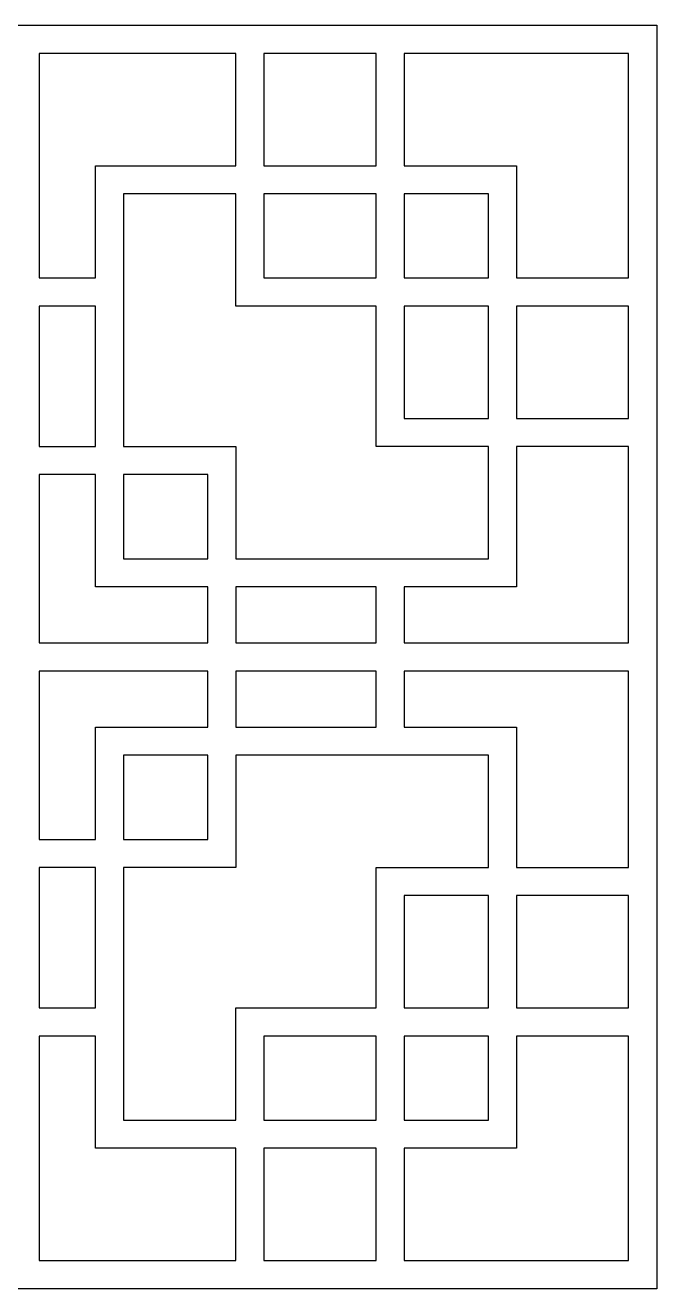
# Model space of a CAD drawing. Header units: centimetres. Extents: x -7 to 6, y -12.7 to 14.
# Drawn here: x -0.49 to 6.05, y 0.91 to 13.99 of the extents above; entities that cross this region are included whole.
import ezdxf

# ---------------------------------------------------------------- set-up
doc = ezdxf.new("R2010")
doc.units = ezdxf.units.CM
doc.header["$MEASUREMENT"] = 0
doc.layers.add('layer 1', color=7, linetype='Continuous')

msp = doc.modelspace()

# ---------------------------------------------------------------- linework, layer by layer
at = {"layer": 'layer 1', "color": 177}
for points, knots in [([(6.04818, 13.98838), (6.04818, 13.98838), (-7.03006, 13.98838), (-7.03006, 13.98838), (-7.03006, 13.98838), (-7.03006, 13.98838), (-7.03006, 3.81678), (-7.03006, 3.81678), (-7.03006, 3.81678), (-7.03006, 3.81678), (-7.03006, 0.91014), (-7.03006, 0.91014), (-7.03006, 0.91014), (-7.03006, 0.91014), (6.04818, 0.91014), (6.04818, 0.91014), (6.04818, 0.91014), (6.04818, 0.91014), (6.04818, 13.98838), (6.04818, 13.98838), (6.04818, 13.98838), (6.04818, 13.98838), (6.04818, 13.98838), (6.04818, 13.98838)], [0, 0, 0, 0, 0.14285714, 0.14285714, 0.14285714, 0.14285714, 0.28571429, 0.28571429, 0.28571429, 0.28571429, 0.42857143, 0.42857143, 0.42857143, 0.42857143, 0.57142857, 0.57142857, 0.57142857, 0.57142857, 0.71428571, 0.71428571, 0.71428571, 0.71428571, 1, 1, 1, 1]), ([(-0.34544, 13.69739), (-0.34544, 13.69739), (1.68905, 13.69739), (1.68905, 13.69739), (1.68905, 13.69739), (1.68905, 13.69739), (1.68905, 12.53506), (1.68905, 12.53506), (1.68905, 12.53506), (1.68905, 12.53506), (0.23573, 12.53506), (0.23573, 12.53506), (0.23573, 12.53506), (0.23573, 12.53506), (0.23573, 11.37273), (0.23573, 11.37273), (0.23573, 11.37273), (0.23573, 11.37273), (-0.34544, 11.37273), (-0.34544, 11.37273), (-0.34544, 11.37273), (-0.34544, 11.37273), (-0.34544, 13.69739), (-0.34544, 13.69739), (-0.34544, 13.69739), (-0.34544, 13.69739), (-0.34544, 13.69739), (-0.34544, 13.69739)], [0, 0, 0, 0, 0.125, 0.125, 0.125, 0.125, 0.25, 0.25, 0.25, 0.25, 0.375, 0.375, 0.375, 0.375, 0.5, 0.5, 0.5, 0.5, 0.625, 0.625, 0.625, 0.625, 0.75, 0.75, 0.75, 0.75, 1, 1, 1, 1]), ([(1.97921, 13.69739), (1.97921, 13.69739), (3.14154, 13.69739), (3.14154, 13.69739), (3.14154, 13.69739), (3.14154, 13.69739), (3.14154, 12.53506), (3.14154, 12.53506), (3.14154, 12.53506), (3.14154, 12.53506), (1.97921, 12.53506), (1.97921, 12.53506), (1.97921, 12.53506), (1.97921, 12.53506), (1.97921, 13.69739), (1.97921, 13.69739), (1.97921, 13.69739), (1.97921, 13.69739), (1.97921, 13.69739), (1.97921, 13.69739)], [0, 0, 0, 0, 0.16666667, 0.16666667, 0.16666667, 0.16666667, 0.33333333, 0.33333333, 0.33333333, 0.33333333, 0.5, 0.5, 0.5, 0.5, 0.66666667, 0.66666667, 0.66666667, 0.66666667, 1, 1, 1, 1]), ([(3.43253, 13.69739), (3.43253, 13.69739), (5.75719, 13.69739), (5.75719, 13.69739), (5.75719, 13.69739), (5.75719, 13.69739), (5.75719, 11.37273), (5.75719, 11.37273), (5.75719, 11.37273), (5.75719, 11.37273), (4.59486, 11.37273), (4.59486, 11.37273), (4.59486, 11.37273), (4.59486, 11.37273), (4.59486, 12.53506), (4.59486, 12.53506), (4.59486, 12.53506), (4.59486, 12.53506), (3.43253, 12.53506), (3.43253, 12.53506), (3.43253, 12.53506), (3.43253, 12.53506), (3.43253, 13.69739), (3.43253, 13.69739), (3.43253, 13.69739), (3.43253, 13.69739), (3.43253, 13.69739), (3.43253, 13.69739)], [0, 0, 0, 0, 0.125, 0.125, 0.125, 0.125, 0.25, 0.25, 0.25, 0.25, 0.375, 0.375, 0.375, 0.375, 0.5, 0.5, 0.5, 0.5, 0.625, 0.625, 0.625, 0.625, 0.75, 0.75, 0.75, 0.75, 1, 1, 1, 1]), ([(1.68905, 8.46609), (1.68905, 8.46609), (1.68905, 9.62923), (1.68905, 9.62923), (1.68905, 9.62923), (1.68905, 9.62923), (0.52589, 9.62923), (0.52589, 9.62923), (0.52589, 9.62923), (0.52589, 9.62923), (0.52589, 12.24488), (0.52589, 12.24488), (0.52589, 12.24488), (0.52589, 12.24488), (1.68905, 12.24488), (1.68905, 12.24488), (1.68905, 12.24488), (1.68905, 12.24488), (1.68905, 11.08174), (1.68905, 11.08174), (1.68905, 11.08174), (1.68905, 11.08174), (3.14154, 11.08174), (3.14154, 11.08174), (3.14154, 11.08174), (3.14154, 11.08174), (3.14154, 9.62923), (3.14154, 9.62923), (3.14154, 9.62923), (3.14154, 9.62923), (4.30469, 9.62923), (4.30469, 9.62923), (4.30469, 9.62923), (4.30469, 9.62923), (4.30469, 8.46609), (4.30469, 8.46609), (4.30469, 8.46609), (4.30469, 8.46609), (1.68905, 8.46609), (1.68905, 8.46609)], [0, 0, 0, 0, 0.09090909, 0.09090909, 0.09090909, 0.09090909, 0.18181818, 0.18181818, 0.18181818, 0.18181818, 0.27272727, 0.27272727, 0.27272727, 0.27272727, 0.36363636, 0.36363636, 0.36363636, 0.36363636, 0.45454545, 0.45454545, 0.45454545, 0.45454545, 0.54545455, 0.54545455, 0.54545455, 0.54545455, 0.63636364, 0.63636364, 0.63636364, 0.63636364, 0.72727273, 0.72727273, 0.72727273, 0.72727273, 0.81818182, 0.81818182, 0.81818182, 0.81818182, 1, 1, 1, 1]), ([(1.97921, 12.24488), (1.97921, 12.24488), (3.14154, 12.24488), (3.14154, 12.24488), (3.14154, 12.24488), (3.14154, 12.24488), (3.14154, 11.37273), (3.14154, 11.37273), (3.14154, 11.37273), (3.14154, 11.37273), (1.97921, 11.37273), (1.97921, 11.37273), (1.97921, 11.37273), (1.97921, 11.37273), (1.97921, 12.24488), (1.97921, 12.24488), (1.97921, 12.24488), (1.97921, 12.24488), (1.97921, 12.24488), (1.97921, 12.24488)], [0, 0, 0, 0, 0.16666667, 0.16666667, 0.16666667, 0.16666667, 0.33333333, 0.33333333, 0.33333333, 0.33333333, 0.5, 0.5, 0.5, 0.5, 0.66666667, 0.66666667, 0.66666667, 0.66666667, 1, 1, 1, 1]), ([(3.43253, 12.24488), (3.43253, 12.24488), (4.30469, 12.24488), (4.30469, 12.24488), (4.30469, 12.24488), (4.30469, 12.24488), (4.30469, 11.37273), (4.30469, 11.37273), (4.30469, 11.37273), (4.30469, 11.37273), (3.43253, 11.37273), (3.43253, 11.37273), (3.43253, 11.37273), (3.43253, 11.37273), (3.43253, 12.24488), (3.43253, 12.24488), (3.43253, 12.24488), (3.43253, 12.24488), (3.43253, 12.24488), (3.43253, 12.24488)], [0, 0, 0, 0, 0.16666667, 0.16666667, 0.16666667, 0.16666667, 0.33333333, 0.33333333, 0.33333333, 0.33333333, 0.5, 0.5, 0.5, 0.5, 0.66666667, 0.66666667, 0.66666667, 0.66666667, 1, 1, 1, 1]), ([(-0.34544, 11.08174), (-0.34544, 11.08174), (0.23573, 11.08174), (0.23573, 11.08174), (0.23573, 11.08174), (0.23573, 11.08174), (0.23573, 9.62923), (0.23573, 9.62923), (0.23573, 9.62923), (0.23573, 9.62923), (-0.34544, 9.62923), (-0.34544, 9.62923), (-0.34544, 9.62923), (-0.34544, 9.62923), (-0.34544, 11.08174), (-0.34544, 11.08174), (-0.34544, 11.08174), (-0.34544, 11.08174), (-0.34544, 11.08174), (-0.34544, 11.08174)], [0, 0, 0, 0, 0.16666667, 0.16666667, 0.16666667, 0.16666667, 0.33333333, 0.33333333, 0.33333333, 0.33333333, 0.5, 0.5, 0.5, 0.5, 0.66666667, 0.66666667, 0.66666667, 0.66666667, 1, 1, 1, 1]), ([(3.43253, 11.08174), (3.43253, 11.08174), (4.30469, 11.08174), (4.30469, 11.08174), (4.30469, 11.08174), (4.30469, 11.08174), (4.30469, 9.91941), (4.30469, 9.91941), (4.30469, 9.91941), (4.30469, 9.91941), (3.43253, 9.91941), (3.43253, 9.91941), (3.43253, 9.91941), (3.43253, 9.91941), (3.43253, 11.08174), (3.43253, 11.08174), (3.43253, 11.08174), (3.43253, 11.08174), (3.43253, 11.08174), (3.43253, 11.08174)], [0, 0, 0, 0, 0.16666667, 0.16666667, 0.16666667, 0.16666667, 0.33333333, 0.33333333, 0.33333333, 0.33333333, 0.5, 0.5, 0.5, 0.5, 0.66666667, 0.66666667, 0.66666667, 0.66666667, 1, 1, 1, 1]), ([(5.75719, 9.91941), (5.75719, 9.91941), (4.59486, 9.91941), (4.59486, 9.91941), (4.59486, 9.91941), (4.59486, 9.91941), (4.59486, 11.08174), (4.59486, 11.08174), (4.59486, 11.08174), (4.59486, 11.08174), (5.75719, 11.08174), (5.75719, 11.08174), (5.75719, 11.08174), (5.75719, 11.08174), (5.75719, 9.91941), (5.75719, 9.91941), (5.75719, 9.91941), (5.75719, 9.91941), (5.75719, 9.91941), (5.75719, 9.91941)], [0, 0, 0, 0, 0.16666667, 0.16666667, 0.16666667, 0.16666667, 0.33333333, 0.33333333, 0.33333333, 0.33333333, 0.5, 0.5, 0.5, 0.5, 0.66666667, 0.66666667, 0.66666667, 0.66666667, 1, 1, 1, 1]), ([(5.75719, 7.59476), (5.75719, 7.59476), (3.43253, 7.59476), (3.43253, 7.59476), (3.43253, 7.59476), (3.43253, 7.59476), (3.43253, 8.17591), (3.43253, 8.17591), (3.43253, 8.17591), (3.43253, 8.17591), (4.59486, 8.17591), (4.59486, 8.17591), (4.59486, 8.17591), (4.59486, 8.17591), (4.59486, 9.62923), (4.59486, 9.62923), (4.59486, 9.62923), (4.59486, 9.62923), (5.75719, 9.62923), (5.75719, 9.62923), (5.75719, 9.62923), (5.75719, 9.62923), (5.75719, 7.59476), (5.75719, 7.59476), (5.75719, 7.59476), (5.75719, 7.59476), (5.75719, 7.59476), (5.75719, 7.59476)], [0, 0, 0, 0, 0.125, 0.125, 0.125, 0.125, 0.25, 0.25, 0.25, 0.25, 0.375, 0.375, 0.375, 0.375, 0.5, 0.5, 0.5, 0.5, 0.625, 0.625, 0.625, 0.625, 0.75, 0.75, 0.75, 0.75, 1, 1, 1, 1]), ([(-0.34544, 9.33824), (-0.34544, 9.33824), (0.23573, 9.33824), (0.23573, 9.33824), (0.23573, 9.33824), (0.23573, 9.33824), (0.23573, 8.17591), (0.23573, 8.17591), (0.23573, 8.17591), (0.23573, 8.17591), (1.39805, 8.17591), (1.39805, 8.17591), (1.39805, 8.17591), (1.39805, 8.17591), (1.39805, 7.59476), (1.39805, 7.59476), (1.39805, 7.59476), (1.39805, 7.59476), (-0.34544, 7.59476), (-0.34544, 7.59476), (-0.34544, 7.59476), (-0.34544, 7.59476), (-0.34544, 9.33824), (-0.34544, 9.33824)], [0, 0, 0, 0, 0.14285714, 0.14285714, 0.14285714, 0.14285714, 0.28571429, 0.28571429, 0.28571429, 0.28571429, 0.42857143, 0.42857143, 0.42857143, 0.42857143, 0.57142857, 0.57142857, 0.57142857, 0.57142857, 0.71428571, 0.71428571, 0.71428571, 0.71428571, 1, 1, 1, 1]), ([(1.39805, 9.33824), (1.39805, 9.33824), (1.39805, 8.46609), (1.39805, 8.46609), (1.39805, 8.46609), (1.39805, 8.46609), (0.52589, 8.46609), (0.52589, 8.46609), (0.52589, 8.46609), (0.52589, 8.46609), (0.52589, 9.33824), (0.52589, 9.33824), (0.52589, 9.33824), (0.52589, 9.33824), (1.39805, 9.33824), (1.39805, 9.33824), (1.39805, 9.33824), (1.39805, 9.33824), (1.39805, 9.33824), (1.39805, 9.33824)], [0, 0, 0, 0, 0.16666667, 0.16666667, 0.16666667, 0.16666667, 0.33333333, 0.33333333, 0.33333333, 0.33333333, 0.5, 0.5, 0.5, 0.5, 0.66666667, 0.66666667, 0.66666667, 0.66666667, 1, 1, 1, 1]), ([(1.68905, 7.59476), (1.68905, 7.59476), (1.68905, 8.17591), (1.68905, 8.17591), (1.68905, 8.17591), (1.68905, 8.17591), (3.14154, 8.17591), (3.14154, 8.17591), (3.14154, 8.17591), (3.14154, 8.17591), (3.14154, 7.59476), (3.14154, 7.59476), (3.14154, 7.59476), (3.14154, 7.59476), (1.68905, 7.59476), (1.68905, 7.59476), (1.68905, 7.59476), (1.68905, 7.59476), (1.68905, 7.59476), (1.68905, 7.59476)], [0, 0, 0, 0, 0.16666667, 0.16666667, 0.16666667, 0.16666667, 0.33333333, 0.33333333, 0.33333333, 0.33333333, 0.5, 0.5, 0.5, 0.5, 0.66666667, 0.66666667, 0.66666667, 0.66666667, 1, 1, 1, 1]), ([(-0.34544, 7.30376), (-0.34544, 7.30376), (1.39805, 7.30376), (1.39805, 7.30376), (1.39805, 7.30376), (1.39805, 7.30376), (1.39805, 6.72259), (1.39805, 6.72259), (1.39805, 6.72259), (1.39805, 6.72259), (0.23573, 6.72259), (0.23573, 6.72259), (0.23573, 6.72259), (0.23573, 6.72259), (0.23573, 5.56027), (0.23573, 5.56027), (0.23573, 5.56027), (0.23573, 5.56027), (-0.34544, 5.56027), (-0.34544, 5.56027), (-0.34544, 5.56027), (-0.34544, 5.56027), (-0.34544, 7.30376), (-0.34544, 7.30376), (-0.34544, 7.30376), (-0.34544, 7.30376), (-0.34544, 7.30376), (-0.34544, 7.30376)], [0, 0, 0, 0, 0.125, 0.125, 0.125, 0.125, 0.25, 0.25, 0.25, 0.25, 0.375, 0.375, 0.375, 0.375, 0.5, 0.5, 0.5, 0.5, 0.625, 0.625, 0.625, 0.625, 0.75, 0.75, 0.75, 0.75, 1, 1, 1, 1]), ([(3.14154, 7.30376), (3.14154, 7.30376), (3.14154, 6.72259), (3.14154, 6.72259), (3.14154, 6.72259), (3.14154, 6.72259), (1.68905, 6.72259), (1.68905, 6.72259), (1.68905, 6.72259), (1.68905, 6.72259), (1.68905, 7.30376), (1.68905, 7.30376), (1.68905, 7.30376), (1.68905, 7.30376), (3.14154, 7.30376), (3.14154, 7.30376), (3.14154, 7.30376), (3.14154, 7.30376), (3.14154, 7.30376), (3.14154, 7.30376)], [0, 0, 0, 0, 0.16666667, 0.16666667, 0.16666667, 0.16666667, 0.33333333, 0.33333333, 0.33333333, 0.33333333, 0.5, 0.5, 0.5, 0.5, 0.66666667, 0.66666667, 0.66666667, 0.66666667, 1, 1, 1, 1]), ([(5.75719, 5.26927), (5.75719, 5.26927), (4.59486, 5.26927), (4.59486, 5.26927), (4.59486, 5.26927), (4.59486, 5.26927), (4.59486, 6.72259), (4.59486, 6.72259), (4.59486, 6.72259), (4.59486, 6.72259), (3.43253, 6.72259), (3.43253, 6.72259), (3.43253, 6.72259), (3.43253, 6.72259), (3.43253, 7.30376), (3.43253, 7.30376), (3.43253, 7.30376), (3.43253, 7.30376), (5.75719, 7.30376), (5.75719, 7.30376), (5.75719, 7.30376), (5.75719, 7.30376), (5.75719, 5.26927), (5.75719, 5.26927), (5.75719, 5.26927), (5.75719, 5.26927), (5.75719, 5.26927), (5.75719, 5.26927)], [0, 0, 0, 0, 0.125, 0.125, 0.125, 0.125, 0.25, 0.25, 0.25, 0.25, 0.375, 0.375, 0.375, 0.375, 0.5, 0.5, 0.5, 0.5, 0.625, 0.625, 0.625, 0.625, 0.75, 0.75, 0.75, 0.75, 1, 1, 1, 1]), ([(1.39805, 6.4316), (1.39805, 6.4316), (1.39805, 5.56027), (1.39805, 5.56027), (1.39805, 5.56027), (1.39805, 5.56027), (0.52589, 5.56027), (0.52589, 5.56027), (0.52589, 5.56027), (0.52589, 5.56027), (0.52589, 6.4316), (0.52589, 6.4316), (0.52589, 6.4316), (0.52589, 6.4316), (1.39805, 6.4316), (1.39805, 6.4316), (1.39805, 6.4316), (1.39805, 6.4316), (1.39805, 6.4316), (1.39805, 6.4316)], [0, 0, 0, 0, 0.16666667, 0.16666667, 0.16666667, 0.16666667, 0.33333333, 0.33333333, 0.33333333, 0.33333333, 0.5, 0.5, 0.5, 0.5, 0.66666667, 0.66666667, 0.66666667, 0.66666667, 1, 1, 1, 1]), ([(3.14154, 5.26927), (3.14154, 5.26927), (3.14154, 3.81678), (3.14154, 3.81678), (3.14154, 3.81678), (3.14154, 3.81678), (1.68905, 3.81678), (1.68905, 3.81678), (1.68905, 3.81678), (1.68905, 3.81678), (1.68905, 2.65363), (1.68905, 2.65363), (1.68905, 2.65363), (1.68905, 2.65363), (0.52589, 2.65363), (0.52589, 2.65363), (0.52589, 2.65363), (0.52589, 2.65363), (0.52589, 5.26927), (0.52589, 5.26927), (0.52589, 5.26927), (0.52589, 5.26927), (1.68905, 5.26927), (1.68905, 5.26927), (1.68905, 5.26927), (1.68905, 5.26927), (1.68905, 6.4316), (1.68905, 6.4316), (1.68905, 6.4316), (1.68905, 6.4316), (4.30469, 6.4316), (4.30469, 6.4316), (4.30469, 6.4316), (4.30469, 6.4316), (4.30469, 5.26927), (4.30469, 5.26927), (4.30469, 5.26927), (4.30469, 5.26927), (3.14154, 5.26927), (3.14154, 5.26927), (3.14154, 5.26927), (3.14154, 5.26927), (3.14154, 5.26927), (3.14154, 5.26927)], [0, 0, 0, 0, 0.08333333, 0.08333333, 0.08333333, 0.08333333, 0.16666667, 0.16666667, 0.16666667, 0.16666667, 0.25, 0.25, 0.25, 0.25, 0.33333333, 0.33333333, 0.33333333, 0.33333333, 0.41666667, 0.41666667, 0.41666667, 0.41666667, 0.5, 0.5, 0.5, 0.5, 0.58333333, 0.58333333, 0.58333333, 0.58333333, 0.66666667, 0.66666667, 0.66666667, 0.66666667, 0.75, 0.75, 0.75, 0.75, 0.83333333, 0.83333333, 0.83333333, 0.83333333, 1, 1, 1, 1]), ([(-0.34544, 5.26927), (-0.34544, 5.26927), (0.23573, 5.26927), (0.23573, 5.26927), (0.23573, 5.26927), (0.23573, 5.26927), (0.23573, 3.81678), (0.23573, 3.81678), (0.23573, 3.81678), (0.23573, 3.81678), (-0.34544, 3.81678), (-0.34544, 3.81678), (-0.34544, 3.81678), (-0.34544, 3.81678), (-0.34544, 5.26927), (-0.34544, 5.26927), (-0.34544, 5.26927), (-0.34544, 5.26927), (-0.34544, 5.26927), (-0.34544, 5.26927)], [0, 0, 0, 0, 0.16666667, 0.16666667, 0.16666667, 0.16666667, 0.33333333, 0.33333333, 0.33333333, 0.33333333, 0.5, 0.5, 0.5, 0.5, 0.66666667, 0.66666667, 0.66666667, 0.66666667, 1, 1, 1, 1]), ([(3.43253, 3.81678), (3.43253, 3.81678), (3.43253, 4.97911), (3.43253, 4.97911), (3.43253, 4.97911), (3.43253, 4.97911), (4.30469, 4.97911), (4.30469, 4.97911), (4.30469, 4.97911), (4.30469, 4.97911), (4.30469, 3.81678), (4.30469, 3.81678), (4.30469, 3.81678), (4.30469, 3.81678), (3.43253, 3.81678), (3.43253, 3.81678), (3.43253, 3.81678), (3.43253, 3.81678), (3.43253, 3.81678), (3.43253, 3.81678)], [0, 0, 0, 0, 0.16666667, 0.16666667, 0.16666667, 0.16666667, 0.33333333, 0.33333333, 0.33333333, 0.33333333, 0.5, 0.5, 0.5, 0.5, 0.66666667, 0.66666667, 0.66666667, 0.66666667, 1, 1, 1, 1]), ([(5.75719, 3.81678), (5.75719, 3.81678), (4.59486, 3.81678), (4.59486, 3.81678), (4.59486, 3.81678), (4.59486, 3.81678), (4.59486, 4.97911), (4.59486, 4.97911), (4.59486, 4.97911), (4.59486, 4.97911), (5.75719, 4.97911), (5.75719, 4.97911), (5.75719, 4.97911), (5.75719, 4.97911), (5.75719, 3.81678), (5.75719, 3.81678), (5.75719, 3.81678), (5.75719, 3.81678), (5.75719, 3.81678), (5.75719, 3.81678)], [0, 0, 0, 0, 0.16666667, 0.16666667, 0.16666667, 0.16666667, 0.33333333, 0.33333333, 0.33333333, 0.33333333, 0.5, 0.5, 0.5, 0.5, 0.66666667, 0.66666667, 0.66666667, 0.66666667, 1, 1, 1, 1]), ([(1.68905, 1.20113), (1.68905, 1.20113), (-0.34544, 1.20113), (-0.34544, 1.20113), (-0.34544, 1.20113), (-0.34544, 1.20113), (-0.34544, 3.52579), (-0.34544, 3.52579), (-0.34544, 3.52579), (-0.34544, 3.52579), (0.23573, 3.52579), (0.23573, 3.52579), (0.23573, 3.52579), (0.23573, 3.52579), (0.23573, 2.36346), (0.23573, 2.36346), (0.23573, 2.36346), (0.23573, 2.36346), (1.68905, 2.36346), (1.68905, 2.36346), (1.68905, 2.36346), (1.68905, 2.36346), (1.68905, 1.20113), (1.68905, 1.20113)], [0, 0, 0, 0, 0.14285714, 0.14285714, 0.14285714, 0.14285714, 0.28571429, 0.28571429, 0.28571429, 0.28571429, 0.42857143, 0.42857143, 0.42857143, 0.42857143, 0.57142857, 0.57142857, 0.57142857, 0.57142857, 0.71428571, 0.71428571, 0.71428571, 0.71428571, 1, 1, 1, 1]), ([(3.14154, 2.65363), (3.14154, 2.65363), (1.97921, 2.65363), (1.97921, 2.65363), (1.97921, 2.65363), (1.97921, 2.65363), (1.97921, 3.52579), (1.97921, 3.52579), (1.97921, 3.52579), (1.97921, 3.52579), (3.14154, 3.52579), (3.14154, 3.52579), (3.14154, 3.52579), (3.14154, 3.52579), (3.14154, 2.65363), (3.14154, 2.65363), (3.14154, 2.65363), (3.14154, 2.65363), (3.14154, 2.65363), (3.14154, 2.65363)], [0, 0, 0, 0, 0.16666667, 0.16666667, 0.16666667, 0.16666667, 0.33333333, 0.33333333, 0.33333333, 0.33333333, 0.5, 0.5, 0.5, 0.5, 0.66666667, 0.66666667, 0.66666667, 0.66666667, 1, 1, 1, 1]), ([(4.30469, 3.52579), (4.30469, 3.52579), (4.30469, 2.65363), (4.30469, 2.65363), (4.30469, 2.65363), (4.30469, 2.65363), (3.43253, 2.65363), (3.43253, 2.65363), (3.43253, 2.65363), (3.43253, 2.65363), (3.43253, 3.52579), (3.43253, 3.52579), (3.43253, 3.52579), (3.43253, 3.52579), (4.30469, 3.52579), (4.30469, 3.52579), (4.30469, 3.52579), (4.30469, 3.52579), (4.30469, 3.52579), (4.30469, 3.52579)], [0, 0, 0, 0, 0.16666667, 0.16666667, 0.16666667, 0.16666667, 0.33333333, 0.33333333, 0.33333333, 0.33333333, 0.5, 0.5, 0.5, 0.5, 0.66666667, 0.66666667, 0.66666667, 0.66666667, 1, 1, 1, 1]), ([(5.75719, 1.20113), (5.75719, 1.20113), (3.43253, 1.20113), (3.43253, 1.20113), (3.43253, 1.20113), (3.43253, 1.20113), (3.43253, 2.36346), (3.43253, 2.36346), (3.43253, 2.36346), (3.43253, 2.36346), (4.59486, 2.36346), (4.59486, 2.36346), (4.59486, 2.36346), (4.59486, 2.36346), (4.59486, 3.52579), (4.59486, 3.52579), (4.59486, 3.52579), (4.59486, 3.52579), (5.75719, 3.52579), (5.75719, 3.52579), (5.75719, 3.52579), (5.75719, 3.52579), (5.75719, 1.20113), (5.75719, 1.20113), (5.75719, 1.20113), (5.75719, 1.20113), (5.75719, 1.20113), (5.75719, 1.20113)], [0, 0, 0, 0, 0.125, 0.125, 0.125, 0.125, 0.25, 0.25, 0.25, 0.25, 0.375, 0.375, 0.375, 0.375, 0.5, 0.5, 0.5, 0.5, 0.625, 0.625, 0.625, 0.625, 0.75, 0.75, 0.75, 0.75, 1, 1, 1, 1]), ([(3.14154, 1.20113), (3.14154, 1.20113), (1.97921, 1.20113), (1.97921, 1.20113), (1.97921, 1.20113), (1.97921, 1.20113), (1.97921, 2.36346), (1.97921, 2.36346), (1.97921, 2.36346), (1.97921, 2.36346), (3.14154, 2.36346), (3.14154, 2.36346), (3.14154, 2.36346), (3.14154, 2.36346), (3.14154, 1.20113), (3.14154, 1.20113), (3.14154, 1.20113), (3.14154, 1.20113), (3.14154, 1.20113), (3.14154, 1.20113)], [0, 0, 0, 0, 0.16666667, 0.16666667, 0.16666667, 0.16666667, 0.33333333, 0.33333333, 0.33333333, 0.33333333, 0.5, 0.5, 0.5, 0.5, 0.66666667, 0.66666667, 0.66666667, 0.66666667, 1, 1, 1, 1])]:
    msp.add_open_spline(points, degree=3, knots=knots, dxfattribs=at)
at = {"layer": 'layer 1', "lineweight": 9}
for points, knots in [([(6.04818, 13.98838), (6.04818, 13.98838), (-7.03006, 13.98838), (-7.03006, 13.98838), (-7.03006, 13.98838), (-7.03006, 13.98838), (-7.03006, 3.81678), (-7.03006, 3.81678), (-7.03006, 3.81678), (-7.03006, 3.81678), (-7.03006, 0.91014), (-7.03006, 0.91014), (-7.03006, 0.91014), (-7.03006, 0.91014), (6.04818, 0.91014), (6.04818, 0.91014), (6.04818, 0.91014), (6.04818, 0.91014), (6.04818, 13.98838), (6.04818, 13.98838), (6.04818, 13.98838), (6.04818, 13.98838), (6.04818, 13.98838), (6.04818, 13.98838)], [0, 0, 0, 0, 0.14285714, 0.14285714, 0.14285714, 0.14285714, 0.28571429, 0.28571429, 0.28571429, 0.28571429, 0.42857143, 0.42857143, 0.42857143, 0.42857143, 0.57142857, 0.57142857, 0.57142857, 0.57142857, 0.71428571, 0.71428571, 0.71428571, 0.71428571, 1, 1, 1, 1]), ([(-0.34544, 13.69739), (-0.34544, 13.69739), (1.68905, 13.69739), (1.68905, 13.69739), (1.68905, 13.69739), (1.68905, 13.69739), (1.68905, 12.53506), (1.68905, 12.53506), (1.68905, 12.53506), (1.68905, 12.53506), (0.23573, 12.53506), (0.23573, 12.53506), (0.23573, 12.53506), (0.23573, 12.53506), (0.23573, 11.37273), (0.23573, 11.37273), (0.23573, 11.37273), (0.23573, 11.37273), (-0.34544, 11.37273), (-0.34544, 11.37273), (-0.34544, 11.37273), (-0.34544, 11.37273), (-0.34544, 13.69739), (-0.34544, 13.69739), (-0.34544, 13.69739), (-0.34544, 13.69739), (-0.34544, 13.69739), (-0.34544, 13.69739)], [0, 0, 0, 0, 0.125, 0.125, 0.125, 0.125, 0.25, 0.25, 0.25, 0.25, 0.375, 0.375, 0.375, 0.375, 0.5, 0.5, 0.5, 0.5, 0.625, 0.625, 0.625, 0.625, 0.75, 0.75, 0.75, 0.75, 1, 1, 1, 1]), ([(1.97921, 13.69739), (1.97921, 13.69739), (3.14154, 13.69739), (3.14154, 13.69739), (3.14154, 13.69739), (3.14154, 13.69739), (3.14154, 12.53506), (3.14154, 12.53506), (3.14154, 12.53506), (3.14154, 12.53506), (1.97921, 12.53506), (1.97921, 12.53506), (1.97921, 12.53506), (1.97921, 12.53506), (1.97921, 13.69739), (1.97921, 13.69739), (1.97921, 13.69739), (1.97921, 13.69739), (1.97921, 13.69739), (1.97921, 13.69739)], [0, 0, 0, 0, 0.16666667, 0.16666667, 0.16666667, 0.16666667, 0.33333333, 0.33333333, 0.33333333, 0.33333333, 0.5, 0.5, 0.5, 0.5, 0.66666667, 0.66666667, 0.66666667, 0.66666667, 1, 1, 1, 1]), ([(3.43253, 13.69739), (3.43253, 13.69739), (5.75719, 13.69739), (5.75719, 13.69739), (5.75719, 13.69739), (5.75719, 13.69739), (5.75719, 11.37273), (5.75719, 11.37273), (5.75719, 11.37273), (5.75719, 11.37273), (4.59486, 11.37273), (4.59486, 11.37273), (4.59486, 11.37273), (4.59486, 11.37273), (4.59486, 12.53506), (4.59486, 12.53506), (4.59486, 12.53506), (4.59486, 12.53506), (3.43253, 12.53506), (3.43253, 12.53506), (3.43253, 12.53506), (3.43253, 12.53506), (3.43253, 13.69739), (3.43253, 13.69739), (3.43253, 13.69739), (3.43253, 13.69739), (3.43253, 13.69739), (3.43253, 13.69739)], [0, 0, 0, 0, 0.125, 0.125, 0.125, 0.125, 0.25, 0.25, 0.25, 0.25, 0.375, 0.375, 0.375, 0.375, 0.5, 0.5, 0.5, 0.5, 0.625, 0.625, 0.625, 0.625, 0.75, 0.75, 0.75, 0.75, 1, 1, 1, 1]), ([(1.68905, 8.46609), (1.68905, 8.46609), (1.68905, 9.62923), (1.68905, 9.62923), (1.68905, 9.62923), (1.68905, 9.62923), (0.52589, 9.62923), (0.52589, 9.62923), (0.52589, 9.62923), (0.52589, 9.62923), (0.52589, 12.24488), (0.52589, 12.24488), (0.52589, 12.24488), (0.52589, 12.24488), (1.68905, 12.24488), (1.68905, 12.24488), (1.68905, 12.24488), (1.68905, 12.24488), (1.68905, 11.08174), (1.68905, 11.08174), (1.68905, 11.08174), (1.68905, 11.08174), (3.14154, 11.08174), (3.14154, 11.08174), (3.14154, 11.08174), (3.14154, 11.08174), (3.14154, 9.62923), (3.14154, 9.62923), (3.14154, 9.62923), (3.14154, 9.62923), (4.30469, 9.62923), (4.30469, 9.62923), (4.30469, 9.62923), (4.30469, 9.62923), (4.30469, 8.46609), (4.30469, 8.46609)], [0, 0, 0, 0, 0.1, 0.1, 0.1, 0.1, 0.2, 0.2, 0.2, 0.2, 0.3, 0.3, 0.3, 0.3, 0.4, 0.4, 0.4, 0.4, 0.5, 0.5, 0.5, 0.5, 0.6, 0.6, 0.6, 0.6, 0.7, 0.7, 0.7, 0.7, 0.8, 0.8, 0.8, 0.8, 1, 1, 1, 1]), ([(1.97921, 12.24488), (1.97921, 12.24488), (3.14154, 12.24488), (3.14154, 12.24488), (3.14154, 12.24488), (3.14154, 12.24488), (3.14154, 11.37273), (3.14154, 11.37273), (3.14154, 11.37273), (3.14154, 11.37273), (1.97921, 11.37273), (1.97921, 11.37273), (1.97921, 11.37273), (1.97921, 11.37273), (1.97921, 12.24488), (1.97921, 12.24488), (1.97921, 12.24488), (1.97921, 12.24488), (1.97921, 12.24488), (1.97921, 12.24488)], [0, 0, 0, 0, 0.16666667, 0.16666667, 0.16666667, 0.16666667, 0.33333333, 0.33333333, 0.33333333, 0.33333333, 0.5, 0.5, 0.5, 0.5, 0.66666667, 0.66666667, 0.66666667, 0.66666667, 1, 1, 1, 1]), ([(3.43253, 12.24488), (3.43253, 12.24488), (4.30469, 12.24488), (4.30469, 12.24488), (4.30469, 12.24488), (4.30469, 12.24488), (4.30469, 11.37273), (4.30469, 11.37273), (4.30469, 11.37273), (4.30469, 11.37273), (3.43253, 11.37273), (3.43253, 11.37273), (3.43253, 11.37273), (3.43253, 11.37273), (3.43253, 12.24488), (3.43253, 12.24488), (3.43253, 12.24488), (3.43253, 12.24488), (3.43253, 12.24488), (3.43253, 12.24488)], [0, 0, 0, 0, 0.16666667, 0.16666667, 0.16666667, 0.16666667, 0.33333333, 0.33333333, 0.33333333, 0.33333333, 0.5, 0.5, 0.5, 0.5, 0.66666667, 0.66666667, 0.66666667, 0.66666667, 1, 1, 1, 1]), ([(-0.34544, 11.08174), (-0.34544, 11.08174), (0.23573, 11.08174), (0.23573, 11.08174), (0.23573, 11.08174), (0.23573, 11.08174), (0.23573, 9.62923), (0.23573, 9.62923), (0.23573, 9.62923), (0.23573, 9.62923), (-0.34544, 9.62923), (-0.34544, 9.62923), (-0.34544, 9.62923), (-0.34544, 9.62923), (-0.34544, 11.08174), (-0.34544, 11.08174), (-0.34544, 11.08174), (-0.34544, 11.08174), (-0.34544, 11.08174), (-0.34544, 11.08174)], [0, 0, 0, 0, 0.16666667, 0.16666667, 0.16666667, 0.16666667, 0.33333333, 0.33333333, 0.33333333, 0.33333333, 0.5, 0.5, 0.5, 0.5, 0.66666667, 0.66666667, 0.66666667, 0.66666667, 1, 1, 1, 1]), ([(3.43253, 11.08174), (3.43253, 11.08174), (4.30469, 11.08174), (4.30469, 11.08174), (4.30469, 11.08174), (4.30469, 11.08174), (4.30469, 9.91941), (4.30469, 9.91941), (4.30469, 9.91941), (4.30469, 9.91941), (3.43253, 9.91941), (3.43253, 9.91941), (3.43253, 9.91941), (3.43253, 9.91941), (3.43253, 11.08174), (3.43253, 11.08174), (3.43253, 11.08174), (3.43253, 11.08174), (3.43253, 11.08174), (3.43253, 11.08174)], [0, 0, 0, 0, 0.16666667, 0.16666667, 0.16666667, 0.16666667, 0.33333333, 0.33333333, 0.33333333, 0.33333333, 0.5, 0.5, 0.5, 0.5, 0.66666667, 0.66666667, 0.66666667, 0.66666667, 1, 1, 1, 1]), ([(5.75719, 9.91941), (5.75719, 9.91941), (4.59486, 9.91941), (4.59486, 9.91941), (4.59486, 9.91941), (4.59486, 9.91941), (4.59486, 11.08174), (4.59486, 11.08174), (4.59486, 11.08174), (4.59486, 11.08174), (5.75719, 11.08174), (5.75719, 11.08174), (5.75719, 11.08174), (5.75719, 11.08174), (5.75719, 9.91941), (5.75719, 9.91941), (5.75719, 9.91941), (5.75719, 9.91941), (5.75719, 9.91941), (5.75719, 9.91941)], [0, 0, 0, 0, 0.16666667, 0.16666667, 0.16666667, 0.16666667, 0.33333333, 0.33333333, 0.33333333, 0.33333333, 0.5, 0.5, 0.5, 0.5, 0.66666667, 0.66666667, 0.66666667, 0.66666667, 1, 1, 1, 1]), ([(5.75719, 7.59476), (5.75719, 7.59476), (3.43253, 7.59476), (3.43253, 7.59476), (3.43253, 7.59476), (3.43253, 7.59476), (3.43253, 8.17591), (3.43253, 8.17591), (3.43253, 8.17591), (3.43253, 8.17591), (4.59486, 8.17591), (4.59486, 8.17591), (4.59486, 8.17591), (4.59486, 8.17591), (4.59486, 9.62923), (4.59486, 9.62923), (4.59486, 9.62923), (4.59486, 9.62923), (5.75719, 9.62923), (5.75719, 9.62923), (5.75719, 9.62923), (5.75719, 9.62923), (5.75719, 7.59476), (5.75719, 7.59476), (5.75719, 7.59476), (5.75719, 7.59476), (5.75719, 7.59476), (5.75719, 7.59476)], [0, 0, 0, 0, 0.125, 0.125, 0.125, 0.125, 0.25, 0.25, 0.25, 0.25, 0.375, 0.375, 0.375, 0.375, 0.5, 0.5, 0.5, 0.5, 0.625, 0.625, 0.625, 0.625, 0.75, 0.75, 0.75, 0.75, 1, 1, 1, 1]), ([(-0.34544, 9.33824), (-0.34544, 9.33824), (0.23573, 9.33824), (0.23573, 9.33824), (0.23573, 9.33824), (0.23573, 9.33824), (0.23573, 8.17591), (0.23573, 8.17591), (0.23573, 8.17591), (0.23573, 8.17591), (1.39805, 8.17591), (1.39805, 8.17591), (1.39805, 8.17591), (1.39805, 8.17591), (1.39805, 7.59476), (1.39805, 7.59476), (1.39805, 7.59476), (1.39805, 7.59476), (-0.34544, 7.59476), (-0.34544, 7.59476)], [0, 0, 0, 0, 0.16666667, 0.16666667, 0.16666667, 0.16666667, 0.33333333, 0.33333333, 0.33333333, 0.33333333, 0.5, 0.5, 0.5, 0.5, 0.66666667, 0.66666667, 0.66666667, 0.66666667, 1, 1, 1, 1]), ([(1.39805, 9.33824), (1.39805, 9.33824), (1.39805, 8.46609), (1.39805, 8.46609), (1.39805, 8.46609), (1.39805, 8.46609), (0.52589, 8.46609), (0.52589, 8.46609), (0.52589, 8.46609), (0.52589, 8.46609), (0.52589, 9.33824), (0.52589, 9.33824), (0.52589, 9.33824), (0.52589, 9.33824), (1.39805, 9.33824), (1.39805, 9.33824), (1.39805, 9.33824), (1.39805, 9.33824), (1.39805, 9.33824), (1.39805, 9.33824)], [0, 0, 0, 0, 0.16666667, 0.16666667, 0.16666667, 0.16666667, 0.33333333, 0.33333333, 0.33333333, 0.33333333, 0.5, 0.5, 0.5, 0.5, 0.66666667, 0.66666667, 0.66666667, 0.66666667, 1, 1, 1, 1]), ([(1.68905, 7.59476), (1.68905, 7.59476), (1.68905, 8.17591), (1.68905, 8.17591), (1.68905, 8.17591), (1.68905, 8.17591), (3.14154, 8.17591), (3.14154, 8.17591), (3.14154, 8.17591), (3.14154, 8.17591), (3.14154, 7.59476), (3.14154, 7.59476), (3.14154, 7.59476), (3.14154, 7.59476), (1.68905, 7.59476), (1.68905, 7.59476), (1.68905, 7.59476), (1.68905, 7.59476), (1.68905, 7.59476), (1.68905, 7.59476)], [0, 0, 0, 0, 0.16666667, 0.16666667, 0.16666667, 0.16666667, 0.33333333, 0.33333333, 0.33333333, 0.33333333, 0.5, 0.5, 0.5, 0.5, 0.66666667, 0.66666667, 0.66666667, 0.66666667, 1, 1, 1, 1]), ([(-0.34544, 7.30376), (-0.34544, 7.30376), (1.39805, 7.30376), (1.39805, 7.30376), (1.39805, 7.30376), (1.39805, 7.30376), (1.39805, 6.72259), (1.39805, 6.72259), (1.39805, 6.72259), (1.39805, 6.72259), (0.23573, 6.72259), (0.23573, 6.72259), (0.23573, 6.72259), (0.23573, 6.72259), (0.23573, 5.56027), (0.23573, 5.56027), (0.23573, 5.56027), (0.23573, 5.56027), (-0.34544, 5.56027), (-0.34544, 5.56027), (-0.34544, 5.56027), (-0.34544, 5.56027), (-0.34544, 7.30376), (-0.34544, 7.30376), (-0.34544, 7.30376), (-0.34544, 7.30376), (-0.34544, 7.30376), (-0.34544, 7.30376)], [0, 0, 0, 0, 0.125, 0.125, 0.125, 0.125, 0.25, 0.25, 0.25, 0.25, 0.375, 0.375, 0.375, 0.375, 0.5, 0.5, 0.5, 0.5, 0.625, 0.625, 0.625, 0.625, 0.75, 0.75, 0.75, 0.75, 1, 1, 1, 1]), ([(3.14154, 7.30376), (3.14154, 7.30376), (3.14154, 6.72259), (3.14154, 6.72259), (3.14154, 6.72259), (3.14154, 6.72259), (1.68905, 6.72259), (1.68905, 6.72259), (1.68905, 6.72259), (1.68905, 6.72259), (1.68905, 7.30376), (1.68905, 7.30376), (1.68905, 7.30376), (1.68905, 7.30376), (3.14154, 7.30376), (3.14154, 7.30376), (3.14154, 7.30376), (3.14154, 7.30376), (3.14154, 7.30376), (3.14154, 7.30376)], [0, 0, 0, 0, 0.16666667, 0.16666667, 0.16666667, 0.16666667, 0.33333333, 0.33333333, 0.33333333, 0.33333333, 0.5, 0.5, 0.5, 0.5, 0.66666667, 0.66666667, 0.66666667, 0.66666667, 1, 1, 1, 1]), ([(5.75719, 5.26927), (5.75719, 5.26927), (4.59486, 5.26927), (4.59486, 5.26927), (4.59486, 5.26927), (4.59486, 5.26927), (4.59486, 6.72259), (4.59486, 6.72259), (4.59486, 6.72259), (4.59486, 6.72259), (3.43253, 6.72259), (3.43253, 6.72259), (3.43253, 6.72259), (3.43253, 6.72259), (3.43253, 7.30376), (3.43253, 7.30376), (3.43253, 7.30376), (3.43253, 7.30376), (5.75719, 7.30376), (5.75719, 7.30376), (5.75719, 7.30376), (5.75719, 7.30376), (5.75719, 5.26927), (5.75719, 5.26927), (5.75719, 5.26927), (5.75719, 5.26927), (5.75719, 5.26927), (5.75719, 5.26927)], [0, 0, 0, 0, 0.125, 0.125, 0.125, 0.125, 0.25, 0.25, 0.25, 0.25, 0.375, 0.375, 0.375, 0.375, 0.5, 0.5, 0.5, 0.5, 0.625, 0.625, 0.625, 0.625, 0.75, 0.75, 0.75, 0.75, 1, 1, 1, 1]), ([(1.39805, 6.4316), (1.39805, 6.4316), (1.39805, 5.56027), (1.39805, 5.56027), (1.39805, 5.56027), (1.39805, 5.56027), (0.52589, 5.56027), (0.52589, 5.56027), (0.52589, 5.56027), (0.52589, 5.56027), (0.52589, 6.4316), (0.52589, 6.4316), (0.52589, 6.4316), (0.52589, 6.4316), (1.39805, 6.4316), (1.39805, 6.4316), (1.39805, 6.4316), (1.39805, 6.4316), (1.39805, 6.4316), (1.39805, 6.4316)], [0, 0, 0, 0, 0.16666667, 0.16666667, 0.16666667, 0.16666667, 0.33333333, 0.33333333, 0.33333333, 0.33333333, 0.5, 0.5, 0.5, 0.5, 0.66666667, 0.66666667, 0.66666667, 0.66666667, 1, 1, 1, 1]), ([(3.14154, 5.26927), (3.14154, 5.26927), (3.14154, 3.81678), (3.14154, 3.81678), (3.14154, 3.81678), (3.14154, 3.81678), (1.68905, 3.81678), (1.68905, 3.81678), (1.68905, 3.81678), (1.68905, 3.81678), (1.68905, 2.65363), (1.68905, 2.65363), (1.68905, 2.65363), (1.68905, 2.65363), (0.52589, 2.65363), (0.52589, 2.65363), (0.52589, 2.65363), (0.52589, 2.65363), (0.52589, 5.26927), (0.52589, 5.26927), (0.52589, 5.26927), (0.52589, 5.26927), (1.68905, 5.26927), (1.68905, 5.26927), (1.68905, 5.26927), (1.68905, 5.26927), (1.68905, 6.4316), (1.68905, 6.4316), (1.68905, 6.4316), (1.68905, 6.4316), (4.30469, 6.4316), (4.30469, 6.4316), (4.30469, 6.4316), (4.30469, 6.4316), (4.30469, 5.26927), (4.30469, 5.26927), (4.30469, 5.26927), (4.30469, 5.26927), (3.14154, 5.26927), (3.14154, 5.26927), (3.14154, 5.26927), (3.14154, 5.26927), (3.14154, 5.26927), (3.14154, 5.26927)], [0, 0, 0, 0, 0.08333333, 0.08333333, 0.08333333, 0.08333333, 0.16666667, 0.16666667, 0.16666667, 0.16666667, 0.25, 0.25, 0.25, 0.25, 0.33333333, 0.33333333, 0.33333333, 0.33333333, 0.41666667, 0.41666667, 0.41666667, 0.41666667, 0.5, 0.5, 0.5, 0.5, 0.58333333, 0.58333333, 0.58333333, 0.58333333, 0.66666667, 0.66666667, 0.66666667, 0.66666667, 0.75, 0.75, 0.75, 0.75, 0.83333333, 0.83333333, 0.83333333, 0.83333333, 1, 1, 1, 1]), ([(-0.34544, 5.26927), (-0.34544, 5.26927), (0.23573, 5.26927), (0.23573, 5.26927), (0.23573, 5.26927), (0.23573, 5.26927), (0.23573, 3.81678), (0.23573, 3.81678), (0.23573, 3.81678), (0.23573, 3.81678), (-0.34544, 3.81678), (-0.34544, 3.81678), (-0.34544, 3.81678), (-0.34544, 3.81678), (-0.34544, 5.26927), (-0.34544, 5.26927), (-0.34544, 5.26927), (-0.34544, 5.26927), (-0.34544, 5.26927), (-0.34544, 5.26927)], [0, 0, 0, 0, 0.16666667, 0.16666667, 0.16666667, 0.16666667, 0.33333333, 0.33333333, 0.33333333, 0.33333333, 0.5, 0.5, 0.5, 0.5, 0.66666667, 0.66666667, 0.66666667, 0.66666667, 1, 1, 1, 1]), ([(3.43253, 3.81678), (3.43253, 3.81678), (3.43253, 4.97911), (3.43253, 4.97911), (3.43253, 4.97911), (3.43253, 4.97911), (4.30469, 4.97911), (4.30469, 4.97911), (4.30469, 4.97911), (4.30469, 4.97911), (4.30469, 3.81678), (4.30469, 3.81678), (4.30469, 3.81678), (4.30469, 3.81678), (3.43253, 3.81678), (3.43253, 3.81678), (3.43253, 3.81678), (3.43253, 3.81678), (3.43253, 3.81678), (3.43253, 3.81678)], [0, 0, 0, 0, 0.16666667, 0.16666667, 0.16666667, 0.16666667, 0.33333333, 0.33333333, 0.33333333, 0.33333333, 0.5, 0.5, 0.5, 0.5, 0.66666667, 0.66666667, 0.66666667, 0.66666667, 1, 1, 1, 1]), ([(5.75719, 3.81678), (5.75719, 3.81678), (4.59486, 3.81678), (4.59486, 3.81678), (4.59486, 3.81678), (4.59486, 3.81678), (4.59486, 4.97911), (4.59486, 4.97911), (4.59486, 4.97911), (4.59486, 4.97911), (5.75719, 4.97911), (5.75719, 4.97911), (5.75719, 4.97911), (5.75719, 4.97911), (5.75719, 3.81678), (5.75719, 3.81678), (5.75719, 3.81678), (5.75719, 3.81678), (5.75719, 3.81678), (5.75719, 3.81678)], [0, 0, 0, 0, 0.16666667, 0.16666667, 0.16666667, 0.16666667, 0.33333333, 0.33333333, 0.33333333, 0.33333333, 0.5, 0.5, 0.5, 0.5, 0.66666667, 0.66666667, 0.66666667, 0.66666667, 1, 1, 1, 1]), ([(1.68905, 1.20113), (1.68905, 1.20113), (-0.34544, 1.20113), (-0.34544, 1.20113), (-0.34544, 1.20113), (-0.34544, 1.20113), (-0.34544, 3.52579), (-0.34544, 3.52579), (-0.34544, 3.52579), (-0.34544, 3.52579), (0.23573, 3.52579), (0.23573, 3.52579), (0.23573, 3.52579), (0.23573, 3.52579), (0.23573, 2.36346), (0.23573, 2.36346), (0.23573, 2.36346), (0.23573, 2.36346), (1.68905, 2.36346), (1.68905, 2.36346)], [0, 0, 0, 0, 0.16666667, 0.16666667, 0.16666667, 0.16666667, 0.33333333, 0.33333333, 0.33333333, 0.33333333, 0.5, 0.5, 0.5, 0.5, 0.66666667, 0.66666667, 0.66666667, 0.66666667, 1, 1, 1, 1]), ([(3.14154, 2.65363), (3.14154, 2.65363), (1.97921, 2.65363), (1.97921, 2.65363), (1.97921, 2.65363), (1.97921, 2.65363), (1.97921, 3.52579), (1.97921, 3.52579), (1.97921, 3.52579), (1.97921, 3.52579), (3.14154, 3.52579), (3.14154, 3.52579), (3.14154, 3.52579), (3.14154, 3.52579), (3.14154, 2.65363), (3.14154, 2.65363), (3.14154, 2.65363), (3.14154, 2.65363), (3.14154, 2.65363), (3.14154, 2.65363)], [0, 0, 0, 0, 0.16666667, 0.16666667, 0.16666667, 0.16666667, 0.33333333, 0.33333333, 0.33333333, 0.33333333, 0.5, 0.5, 0.5, 0.5, 0.66666667, 0.66666667, 0.66666667, 0.66666667, 1, 1, 1, 1]), ([(4.30469, 3.52579), (4.30469, 3.52579), (4.30469, 2.65363), (4.30469, 2.65363), (4.30469, 2.65363), (4.30469, 2.65363), (3.43253, 2.65363), (3.43253, 2.65363), (3.43253, 2.65363), (3.43253, 2.65363), (3.43253, 3.52579), (3.43253, 3.52579), (3.43253, 3.52579), (3.43253, 3.52579), (4.30469, 3.52579), (4.30469, 3.52579), (4.30469, 3.52579), (4.30469, 3.52579), (4.30469, 3.52579), (4.30469, 3.52579)], [0, 0, 0, 0, 0.16666667, 0.16666667, 0.16666667, 0.16666667, 0.33333333, 0.33333333, 0.33333333, 0.33333333, 0.5, 0.5, 0.5, 0.5, 0.66666667, 0.66666667, 0.66666667, 0.66666667, 1, 1, 1, 1]), ([(5.75719, 1.20113), (5.75719, 1.20113), (3.43253, 1.20113), (3.43253, 1.20113), (3.43253, 1.20113), (3.43253, 1.20113), (3.43253, 2.36346), (3.43253, 2.36346), (3.43253, 2.36346), (3.43253, 2.36346), (4.59486, 2.36346), (4.59486, 2.36346), (4.59486, 2.36346), (4.59486, 2.36346), (4.59486, 3.52579), (4.59486, 3.52579), (4.59486, 3.52579), (4.59486, 3.52579), (5.75719, 3.52579), (5.75719, 3.52579), (5.75719, 3.52579), (5.75719, 3.52579), (5.75719, 1.20113), (5.75719, 1.20113), (5.75719, 1.20113), (5.75719, 1.20113), (5.75719, 1.20113), (5.75719, 1.20113)], [0, 0, 0, 0, 0.125, 0.125, 0.125, 0.125, 0.25, 0.25, 0.25, 0.25, 0.375, 0.375, 0.375, 0.375, 0.5, 0.5, 0.5, 0.5, 0.625, 0.625, 0.625, 0.625, 0.75, 0.75, 0.75, 0.75, 1, 1, 1, 1]), ([(3.14154, 1.20113), (3.14154, 1.20113), (1.97921, 1.20113), (1.97921, 1.20113), (1.97921, 1.20113), (1.97921, 1.20113), (1.97921, 2.36346), (1.97921, 2.36346), (1.97921, 2.36346), (1.97921, 2.36346), (3.14154, 2.36346), (3.14154, 2.36346), (3.14154, 2.36346), (3.14154, 2.36346), (3.14154, 1.20113), (3.14154, 1.20113), (3.14154, 1.20113), (3.14154, 1.20113), (3.14154, 1.20113), (3.14154, 1.20113)], [0, 0, 0, 0, 0.16666667, 0.16666667, 0.16666667, 0.16666667, 0.33333333, 0.33333333, 0.33333333, 0.33333333, 0.5, 0.5, 0.5, 0.5, 0.66666667, 0.66666667, 0.66666667, 0.66666667, 1, 1, 1, 1])]:
    msp.add_open_spline(points, degree=3, knots=knots, dxfattribs=at)

doc.saveas('drawing.dxf')
